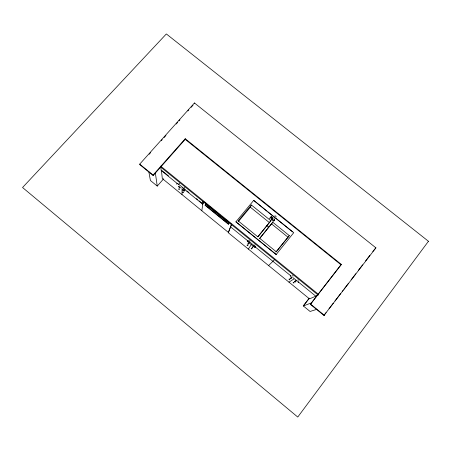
<?xml version="1.0" encoding="UTF-8"?>
<svg xmlns="http://www.w3.org/2000/svg" width="451" height="451" viewBox="0 0 451 451"><rect width="100%" height="100%" fill="white"/><g stroke="black" fill="none" stroke-linecap="round" stroke-linejoin="round"><path stroke-width="0.68" d="M182.018 194.601L182.046 187.639M185.214 139.348L185.226 138.728L341.418 264.483L310.339 304.346L323.948 315.441L375.908 247.841L194.449 102.969L139.72 164.136L139.838 164.683L153.182 175.563L185.214 139.348L340.945 264.743L341.418 264.483M177.48 183.309L176.837 184.031L177.48 183.309L185.034 189.414L184.414 190.187L185.034 189.414M194.409 103.679L194.449 102.969M183.512 188.603L202.606 204.128L202.989 201.456M228.86 222.236L231.594 224.451L228.443 232.457L201.817 210.775L203.181 201.366L220.122 215.133M205.137 205.368L205.526 204.061L228.888 223.048L228.55 223.972L228.336 224.232L205.137 205.368L205.729 203.818M289.92 279.406C289.435 280.826 288.251 278.509 289.689 278.96M274.281 219.502L273.875 219.998L273.272 219.902M276.125 216.976L275.775 216.04L274.789 215.905M274.343 220.404L273.616 221.255L272.246 220.849M271.66 219.287L271.761 220.251M231.431 224.57L228.24 232.699L309.471 298.855L317.684 295.428M235.907 221.83L276.175 254.516L235.907 221.83L253.704 200.385L293.742 232.66L276.175 254.516M238.213 221.779L250.328 207.195L251.37 205.002L270.871 220.742L257.949 236.882M253.704 200.385L266.795 211.113M247.3 241.279L247.903 240.535L255.61 246.838L254.99 247.593L247.266 241.313L247.565 240.969M248.36 249.082L251.286 244.577M271.152 218.081L271.536 217.506M253.879 246.032L254.409 246.471M259.511 238.748L272.776 222.258L289.311 235.608L276.294 251.793L259.675 238.308L272.776 222.258M272.021 218.425L271.727 218.752L272.551 217.726L271.113 219.496L271.299 219.248L272.195 219.97M323.948 315.441L326.067 312.661M329.044 308.766L333.289 303.207M334.992 300.98L340.511 293.753M342.208 291.526L343.059 290.416M343.91 289.305L348.578 283.189M351.126 279.851L355.8 273.734M358.348 270.397L362.598 264.833M365.569 260.943L369.814 255.379M372.791 251.489L375.908 247.841M255.024 247.56L255.283 247.244M310.339 304.346L340.945 264.743M309.239 298.201L303.269 305.902L310.085 311.466L316.641 309.392M309.307 298.258L303.337 305.964L311.883 302.717M290.545 275.916C289.739 277.032 291.459 274.749 290.647 275.882M275.905 252.047L289.311 235.608M255.334 247.165L255.621 246.815M270.871 220.742L257.763 236.781L238.167 220.889L251.37 205.002M247.605 240.879L247.898 240.535M228.336 224.232L228.55 223.978L205.352 205.115M202.606 204.128L203.322 203.283M148.853 171.842L150.414 180.507L157.247 186.083L163.674 178.771M153.182 175.563L153.103 175.039L185.226 138.728M149.168 154.259L150.566 152.692M161.295 140.701L162.225 139.658M164.091 137.572L165.957 135.486M176.217 124.014L177.621 122.452M179.019 120.885L179.949 119.842M187.881 110.98L188.811 109.937M191.145 107.332L193.011 105.246M178.793 188.76C177.987 189.972 180.479 189.51 179.272 188.67M268.599 265.566L274.574 259.635M271.812 219.034L272.663 218.712M292.496 275.561L293.082 276.051M288.973 282.157L293.764 279.039M182.858 191.9C181.753 192.87 184.284 193.062 183.343 191.94M267.127 225.483C265.707 226.131 268.424 227.896 268.294 226.255M179.661 183.845L179.132 183.337M247.419 244.786C246.049 245.626 248.76 246.161 247.791 244.865M184.228 187.526L184.718 187.853M273.515 218.059L272.297 218.318L272.122 219.209M296.972 281.029L297.598 281.531M183.337 188.597L183.811 189.076M294.982 281.661L294.745 281.723M273.058 220.364L274.636 220.251L274.473 218.707M297.891 279.896L298.337 280.206M251.844 248.151C250.001 247.954 252.368 250.046 251.94 248.236M293.804 282.298C291.701 282.963 295.106 283.189 293.849 282.608M178.218 184.414L178.703 184.797M290.686 278.273C291.058 279.817 291.662 276.801 290.647 278.408M249.583 240.603L250.074 240.997M249.189 242.683L249.426 242.869M251.883 248.445L251.652 248.259M294.853 281.599L294.402 281.182L295.039 281.655M248.749 241.753L249.127 242.057M291.791 276.751L292.248 277.156M253.293 246.015L253.682 246.398M252.498 247.362C254.093 246.528 251.004 246.962 252.723 247.368M255.074 245.034L254.776 244.916M295.738 280.725L296.166 280.95L295.602 280.595M290.703 278.058L290.421 278.019M290.72 278.47L291.008 278.509M267.888 211.998L274.467 217.297M275.561 218.183L292.552 231.882M271.446 219.056L272.348 219.778M271.587 223.95L287.901 237.13M250.328 207.195L269.535 222.709M160.674 166.115L318.547 294.396M223.944 218.239L225.038 219.124M226.131 220.015L227.766 221.345M318.305 295.174L160.793 167.158L161.154 170.422L177.514 183.726M212.252 209.117L213.34 210.003M214.969 211.327L216.057 212.207M217.14 213.092L220.945 216.181M222.033 217.066L229.097 222.805M161.396 170.145L168.465 175.89M186.849 190.841L188.98 192.577M196.444 198.643L197.51 199.511M199.111 200.813L202.843 203.846M230.54 226.842L247.92 240.975M253.287 245.344L290.839 275.877M293.229 277.822L296.989 280.877M298.444 282.061L315.83 296.2M201.839 210.747L162.315 178.557L161.469 170.794M139.72 164.136L153.103 175.039M310.728 304.2L324.376 315.328M291.577 277.348L291.363 277.094L291.994 277.545M155.392 173.269L157.247 186.083M179.752 187.419L180.344 187.915L179.774 187.413M183.715 190.638L184.312 191.128L183.737 190.632M294.706 281.537C295.23 283.493 296.245 280.285 294.706 281.537M248.011 243.557C248.512 245.479 249.555 242.334 248.011 243.557M182.627 189.877C183.095 191.754 184.183 188.693 182.627 189.877M178.613 186.624C179.081 188.495 180.169 185.434 178.613 186.624M271.643 216.965L271.992 217.213L271.643 216.965M298.742 281.875L298.105 282.659L298.737 281.869M269.766 218.408L271.209 216.638L269.766 218.408M428.45 241.279L297.756 417.057L22.55 187.509L166.346 33.943L428.45 241.279"/></g></svg>
